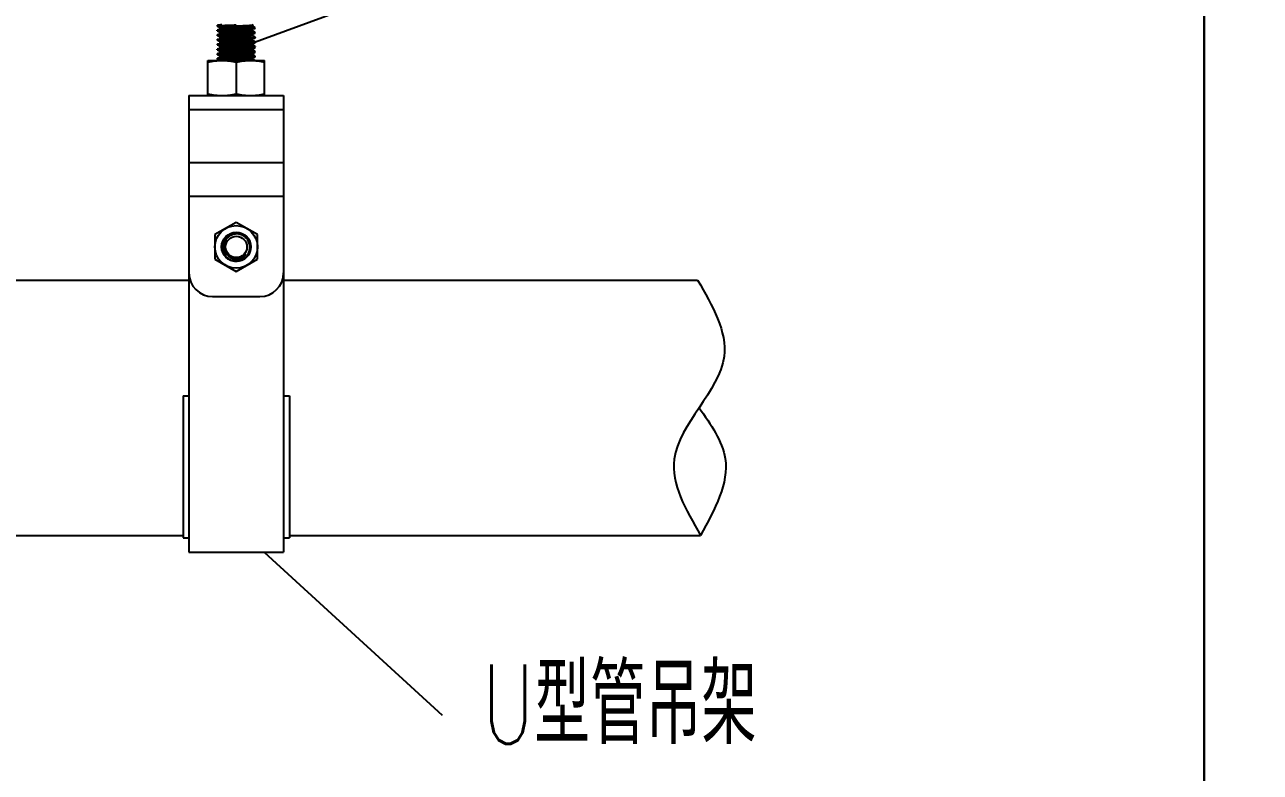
# Model space of a CAD drawing. Extents: x 27938 to 1042331, y -235042 to 1535213.
# Drawn here: x 714688 to 720910, y 762809 to 766572 of the extents above; entities that cross this region are included whole.
import ezdxf

# ---------------------------------------------------------------- set-up
doc = ezdxf.new("R2010")
doc.units = 0
doc.header["$LTSCALE"] = 1000
doc.header["$MEASUREMENT"] = 0
doc.layers.add('W_DIM', color=4, linetype='Continuous')
doc.styles.get("Standard").update_dxf_attribs({"font": 'gbenor.shx', "bigfont": 'gbcbig.shx'})
doc.styles.add('wwp100', font='txt.shx', dxfattribs={"width": 0.7, "height": 400, "bigfont": 'hztxt.shx'})
doc.dimstyles.get("Standard").update_dxf_attribs({"dimtxt": 0.18, "dimasz": 0.18, "dimexe": 0.18, "dimexo": 0.0625, "dimgap": 0.09, "dimtad": 0, "dimtih": 1, "dimtoh": 1, "dimdec": 4, "dimzin": 0, "dimdsep": 46, "dimtxsty": 'Standard', "dimcen": 0.09, "dimadec": 0, "dimazin": 0, "dimtfac": 1, "dimtdec": 4, "dimtofl": 0, "dimtmove": 0, "dimatfit": 3, "dimfxl": 1, "dimtolj": 1, "dimtzin": 0, "dimarcsym": 0})

msp = doc.modelspace()

# ---------------------------------------------------------------- linework, layer by layer
at = {"linetype": 'Continuous'}
for p, q in [((715658.4, 766568.9), (715658.1, 766568.7)), ((715658.1, 766565.7), (715658.1, 766568.7)), ((715658.4, 766565.4), (715658.1, 766565.7)), ((715658.4, 766545.1), (715658.1, 766544.9)), ((715658.1, 766541.9), (715658.1, 766544.9)), ((715658.4, 766541.6), (715658.1, 766541.9)), ((715658.4, 766521.3), (715658.1, 766521.1)), ((715658.1, 766518.1), (715658.1, 766521.1)), ((715658.4, 766565.4), (715671.3, 766558)), ((715658.4, 766541.6), (715671.3, 766534.1)), ((715671, 766558.3), (715671, 766552.3)), ((715671, 766534.4), (715671, 766528.5)), ((715834.4, 766539.7), (715833.7, 766539.6)), ((715835.5, 766569.9), (715840.5, 766572.8)), ((715848.4, 766557), (715835.5, 766564.5)), ((715848.4, 766533.2), (715835.5, 766540.7)), ((715835.8, 766564.2), (715835.8, 766570.2)), ((715835.8, 766540.4), (715835.8, 766546.4)), ((715835.8, 766516.6), (715835.8, 766522.5)), ((715848.4, 766557), (715848.6, 766556.8)), ((715848.4, 766553.5), (715848.6, 766553.8)), ((715848.4, 766533.2), (715848.6, 766533)), ((715848.4, 766529.7), (715848.6, 766530)), ((715848.6, 766553.8), (715848.6, 766556.8)), ((715848.6, 766530), (715848.6, 766533)), ((715658.4, 766517.8), (715658.1, 766518.1)), ((715658.4, 766497.5), (715658.1, 766497.2)), ((715658.1, 766494.3), (715658.1, 766497.2)), ((715658.4, 766494), (715658.1, 766494.3)), ((715658.4, 766473.7), (715658.1, 766473.4)), ((715658.1, 766470.5), (715658.1, 766473.4)), ((715658.4, 766470.2), (715658.1, 766470.5)), ((715658.4, 766517.8), (715671.3, 766510.3)), ((715658.4, 766494), (715671.3, 766486.5)), ((715658.4, 766470.2), (715671.3, 766462.7)), ((715671, 766510.6), (715671, 766504.7)), ((715671, 766486.8), (715671, 766480.9)), ((715671, 766463), (715671, 766457.1)), ((715834.7, 766516), (715833.7, 766515.8)), ((715848.4, 766509.4), (715835.5, 766516.9)), ((715848.4, 766485.6), (715835.5, 766493.1)), ((715835.5, 766474.6), (715848.4, 766482.1)), ((715848.4, 766461.8), (715835.5, 766469.3)), ((715835.5, 766450.8), (715848.4, 766458.3)), ((715835.8, 766492.8), (715835.8, 766498.7)), ((715835.8, 766469), (715835.8, 766474.9)), ((715848.4, 766509.4), (715848.6, 766509.1)), ((715848.4, 766505.9), (715848.6, 766506.2)), ((715848.4, 766485.6), (715848.6, 766485.3)), ((715848.4, 766482.1), (715848.6, 766482.4)), ((715848.4, 766461.8), (715848.6, 766461.5)), ((715848.4, 766458.3), (715848.6, 766458.5)), ((715848.6, 766506.2), (715848.6, 766509.1)), ((715848.6, 766482.4), (715848.6, 766485.3)), ((715848.6, 766458.5), (715848.6, 766461.5)), ((715658.4, 766449.9), (715658.1, 766449.6)), ((715658.1, 766446.6), (715658.1, 766449.6)), ((715658.4, 766446.4), (715658.1, 766446.6)), ((715658.4, 766426.1), (715658.1, 766425.8)), ((715658.1, 766422.8), (715658.1, 766425.8)), ((715658.4, 766422.6), (715658.1, 766422.8)), ((715658.4, 766402.2), (715658.1, 766402)), ((715658.1, 766399), (715658.1, 766402)), ((715658.3, 766398.8), (715658.1, 766399)), ((715658.4, 766398.8), (715658.3, 766398.8)), ((715658.4, 766446.4), (715671.3, 766438.9)), ((715658.4, 766422.6), (715671.3, 766415.1)), ((715658.4, 766398.8), (715671.3, 766391.3)), ((715671, 766439.2), (715671, 766433.2)), ((715671, 766415.4), (715671, 766409.4)), ((715848.4, 766438), (715835.5, 766445.5)), ((715835.5, 766427), (715848.4, 766434.5)), ((715848.4, 766414.2), (715835.5, 766421.6)), ((715835.5, 766403.2), (715848.4, 766410.7)), ((715846.2, 766391.6), (715835.5, 766397.8)), ((715835.8, 766445.1), (715835.8, 766451.1)), ((715835.8, 766421.3), (715835.8, 766427.3)), ((715835.8, 766397.5), (715835.8, 766403.5)), ((715848.4, 766438), (715848.6, 766437.7)), ((715848.4, 766434.5), (715848.6, 766434.7)), ((715848.4, 766414.2), (715848.6, 766413.9)), ((715848.4, 766410.7), (715848.6, 766410.9)), ((715848.6, 766434.7), (715848.6, 766437.7)), ((715848.6, 766410.9), (715848.6, 766413.9)), ((715610.5, 766391.8), (715896.3, 766391.8)), ((715610.5, 766215.6), (715610.5, 766391.8)), ((715753.4, 766383.8), (715753.4, 766223.6)), ((715762.9, 766392), (715758.7, 766391.8)), ((715896.3, 766215.6), (715896.3, 766391.8)), ((715515.3, 766215.6), (715991.5, 766215.6)), ((715515.3, 766215.6), (715515.3, 763917.7)), ((715991.5, 766215.6), (715991.5, 763917.7)), ((715515.3, 766145.9), (715991.5, 766145.9)), ((715515.3, 765878), (715991.5, 765878)), ((715515.3, 765709.6), (715991.5, 765709.6)), ((715753.4, 765577.3), (715646.3, 765515.4)), ((715860.5, 765515.4), (715753.4, 765577.3)), ((715646.3, 765515.4), (715646.3, 765391.7)), ((715806.1, 765504.2), (715806, 765504.3)), ((715860.5, 765391.7), (715860.5, 765515.4)), ((715821.8, 765430), (715821.8, 765429.8)), ((715826.4, 765452.2), (715826.4, 765452.2)), ((715826.4, 765452.2), (715826.4, 765452.2)), ((715646.3, 765391.7), (715753.4, 765329.9)), ((715753.4, 765329.9), (715860.5, 765391.7)), ((714562.7, 765286.9), (715515.3, 765286.9)), ((715991.5, 765286.9), (718076.4, 765286.9)), ((715634.3, 765203.6), (715872.5, 765203.6)), ((715485.5, 764703.5), (715515.3, 764703.5)), ((715485.5, 764703.5), (715485.5, 763989.1)), ((715991.5, 764703.5), (716021.3, 764703.5)), ((716021.3, 764703.5), (716021.3, 763989.1)), ((714562.7, 764001), (715485.5, 764001)), ((715485.5, 763989.1), (715515.3, 763989.1)), ((715991.5, 763989.1), (716021.3, 763989.1)), ((716021.3, 764001), (718091.2, 764001)), ((715515.3, 763917.7), (715991.5, 763917.7))]:
    msp.add_line(p, q, dxfattribs=at)
for points in [[(705488.5, 773941.1), (720626.9, 773941.1), (720626.9, 759085.7), (705488.5, 759085.7)], [(720626.9, 773941.1), (739627.5, 773941.1), (739623.2, 759085.7), (720626.9, 759085.7)]]:
    msp.add_lwpolyline(points, close=True)
for radius in [107.1, 73.7, 53.6]:
    msp.add_circle((715753.4, 765453.6), radius, dxfattribs=at)
for centre, radius, start, end in [((715703.5, 766158.8), 410.2, 93.82546, 94.80608), ((715703.5, 766136), 409.2, 93.83131, 94.80786), ((715703.9, 766106.9), 414.5, 93.80005, 94.80434), ((715802.4, 766974.7), 421.3, 273.76869, 274.79342), ((715802.5, 766949), 419.4, 273.77976, 274.79411), ((715829.8, 766582), 19, 281.49756, 282.79132), ((715691.4, 766235.3), 261.7, 94.67947, 95.24215), ((715702.5, 766077.1), 396.6, 93.91067, 94.81357), ((715697.8, 766158.7), 338.6, 94.49214, 94.69374), ((715802.5, 766902.2), 420.2, 273.77571, 274.79329), ((715802.5, 766925), 419.2, 273.78138, 274.79382), ((715804.1, 766857.5), 399.2, 273.90218, 274.80507), ((715701.6, 766016.9), 385.3, 93.97069, 94.82913), ((715703, 766046.8), 403.1, 93.86928, 94.81105), ((715703.5, 766017.1), 409, 93.83244, 94.80797), ((715802.4, 766855.7), 421.4, 273.76813, 274.79336), ((715802.5, 766830), 419.4, 273.77959, 274.79411), ((715753.4, 765453.6), 71.4, 289.25158, 285.86236), ((715748.8, 765459.9), 72.4, 37.57462, 37.80402), ((715753.4, 765453.6), 73, 358.9347, 43.9347), ((715753.6, 765453.8), 72.8, 43.52983, 43.8601), ((715749.2, 765460.2), 71.9, 23.78684, 37.58004), ((715753.5, 765453.7), 72.9, 42.26195, 43.52956), ((715753.6, 765453.8), 60.4, 225.59611, 226.24462), ((715753.6, 765453.8), 60.4, 226.24456, 228.00022), ((715751.9, 765455.1), 60.6, 228.6612, 231.11392), ((715753.5, 765453.7), 60.3, 227.99953, 230.78432), ((715751.9, 765455), 60.4, 231.11449, 231.91317), ((715751.8, 765455), 60.4, 231.91326, 232.23953), ((715751.7, 765454.9), 60.2, 232.2392, 233.54055), ((715753.3, 765453.5), 60, 230.78467, 232.80593), ((715751.6, 765454.7), 60.1, 233.54074, 234.43196), ((715751.5, 765454.6), 59.9, 234.43195, 235.30083), ((715753.2, 765453.3), 59.7, 232.80687, 233.4634), ((715751.4, 765454.4), 59.7, 235.30084, 236.12399), ((715753.1, 765453.1), 59.6, 233.46339, 234.12153), ((715753.4, 765453.6), 60.1, 234.12167, 323.46019), ((715748.1, 765447.9), 61.5, 313.91184, 316.67382), ((715748.5, 765447.5), 60.9, 316.66061, 330.82466), ((715753.2, 765453.7), 60.3, 312.09178, 313.87745), ((715753.2, 765453.8), 60.4, 313.87721, 315.04424), ((715753.2, 765453.8), 60.4, 315.04373, 319.24978), ((715753.4, 765453.6), 60.1, 319.2512, 320.83328), ((715753.5, 765453.5), 60, 320.83379, 321.09928), ((715753.5, 765453.5), 59.9, 321.09926, 321.48549), ((715753.6, 765453.4), 59.8, 321.48536, 322.27715), ((715753.8, 765453.3), 59.6, 322.2769, 323.45974), ((715754.6, 765455.3), 71.9, 312.10865, 339.21381), ((715754.2, 765455.5), 72.3, 339.27916, 339.71057), ((715753.5, 765455.7), 73, 339.76267, 355.68101), ((715753.5, 765453.6), 73, 356.87963, 358.47887), ((715753.7, 765455.7), 72.9, 355.70631, 356.90192), ((715753.6, 765453.6), 72.8, 358.47928, 358.88404), ((715753.7, 765455.7), 72.8, 356.90209, 357.24282), ((715751.5, 765452.7), 71.1, 287.55077, 290.96708), ((715634.3, 765322.6), 119.1, 180, 270), ((715872.5, 765322.6), 119.1, 270, 0)]:
    msp.add_arc(centre, radius, start, end, dxfattribs=at)
for points, knots in [([(715658.1, 766565.7), (715658.1, 766566.1), (715660.3, 766566.4), (715661.4, 766566.7), (715662.5, 766566.9)], [0, 0, 0, 0, 0.27238, 1, 1, 1, 1]), ([(715658.1, 766541.9), (715658.1, 766542.3), (715660.4, 766542.6), (715661.5, 766542.9), (715662.7, 766543.1)], [0, 0, 0, 0, 0.271848, 1, 1, 1, 1]), ([(715665.6, 766570.2), (715664.7, 766570.1), (715662.3, 766569.7), (715659.7, 766569.7), (715658.4, 766568.9)], [0, 0, 0, 0, 0.375527, 1, 1, 1, 1]), ([(715675.8, 766547.2), (715671.8, 766546.9), (715666.1, 766546.1), (715659.9, 766546), (715658.4, 766545.1)], [0, 0, 0, 0, 0.690101, 1, 1, 1, 1]), ([(715676.1, 766523.4), (715672, 766523.1), (715666.3, 766522.3), (715660, 766522.2), (715658.4, 766521.3)], [0, 0, 0, 0, 0.690433, 1, 1, 1, 1]), ([(715680.1, 766571.3), (715678.7, 766571.2), (715673.8, 766570.9), (715669, 766570.5), (715665.6, 766570.2)], [0, 0, 0, 0, 0.294617, 1, 1, 1, 1]), ([(715673, 766559.1), (715672.5, 766559), (715671.9, 766558.9), (715671, 766558.5), (715671, 766558.3)], [0, 0, 0, 0, 0.704888, 1, 1, 1, 1]), ([(715673.1, 766535.3), (715672.5, 766535.2), (715671.9, 766535), (715671, 766534.7), (715671, 766534.4)], [0, 0, 0, 0, 0.705209, 1, 1, 1, 1]), ([(715672, 766552.9), (715671.9, 766552.9), (715671.6, 766552.8), (715671.4, 766552.7), (715671.3, 766552.6)], [0, 0, 0, 0, 0.569178, 1, 1, 1, 1]), ([(715672.3, 766529.2), (715672.1, 766529.1), (715671.7, 766529), (715671.4, 766528.9), (715671.3, 766528.8)], [0, 0, 0, 0, 0.582256, 1, 1, 1, 1]), ([(715833.6, 766563.4), (715823.7, 766561.3), (715795.8, 766560.7), (715750.9, 766557.9), (715710, 766556.5), (715684, 766554.4), (715674.9, 766553.8), (715672, 766552.9)], [0, 0, 0, 0, 0.186906, 0.5149, 0.834439, 0.943372, 1, 1, 1, 1]), ([(715833.7, 766539.6), (715824, 766537.5), (715796.3, 766536.9), (715751.7, 766534.1), (715710.9, 766532.7), (715684.6, 766530.7), (715675.4, 766530), (715672.3, 766529.2)], [0, 0, 0, 0, 0.184419, 0.509926, 0.829804, 0.940533, 1, 1, 1, 1]), ([(715834.1, 766569.4), (715824.8, 766567.3), (715788.6, 766566.6), (715741.4, 766563.8), (715697.2, 766561.2), (715679.3, 766560.4), (715673, 766559.1)], [0, 0, 0, 0, 0.176504, 0.667042, 0.88168, 1, 1, 1, 1]), ([(715834.4, 766545.7), (715825.4, 766543.4), (715798.5, 766543.2), (715754.8, 766540.4), (715710.3, 766538), (715682.7, 766537.3), (715673.1, 766535.3)], [0, 0, 0, 0, 0.172112, 0.49211, 0.816561, 1, 1, 1, 1]), ([(715834.7, 766521.9), (715831.7, 766521.1), (715822.5, 766520.4), (715796.4, 766518.4), (715755.5, 766516.9), (715710.8, 766514.1), (715682.9, 766513.5), (715673.1, 766511.5)], [0, 0, 0, 0, 0.057877, 0.167606, 0.487311, 0.814214, 1, 1, 1, 1]), ([(715753.4, 766550.8), (715745.9, 766550.5), (715720, 766549.5), (715694.2, 766548.5), (715675.8, 766547.2)], [0, 0, 0, 0, 0.289182, 1, 1, 1, 1]), ([(715676.1, 766544.3), (715681.2, 766544.6), (715706.9, 766546), (715732.7, 766547), (715753.4, 766547.8)], [0, 0, 0, 0, 0.196967, 1, 1, 1, 1]), ([(715753.4, 766527), (715746, 766526.7), (715720.2, 766525.7), (715694.4, 766524.7), (715676.1, 766523.4)], [0, 0, 0, 0, 0.288643, 1, 1, 1, 1]), ([(715676.2, 766568.1), (715677.7, 766568.2), (715684.6, 766568.6), (715691.5, 766569), (715696.9, 766569.3)], [0, 0, 0, 0, 0.219992, 1, 1, 1, 1]), ([(715676.4, 766520.5), (715681.5, 766520.8), (715707.1, 766522.2), (715732.8, 766523.2), (715753.4, 766524)], [0, 0, 0, 0, 0.197595, 1, 1, 1, 1]), ([(715696.9, 766569.3), (715701.2, 766569.5), (715720, 766570.3), (715738.8, 766571.1), (715753.4, 766571.7)], [0, 0, 0, 0, 0.227178, 1, 1, 1, 1]), ([(715830.1, 766554.4), (715825, 766554), (715799.5, 766552.6), (715773.9, 766551.6), (715753.4, 766550.8)], [0, 0, 0, 0, 0.198238, 1, 1, 1, 1]), ([(715753.4, 766547.8), (715760.8, 766548.1), (715786.4, 766549.2), (715812, 766550.2), (715830.2, 766551.4)], [0, 0, 0, 0, 0.287875, 1, 1, 1, 1]), ([(715830.2, 766530.6), (715825.1, 766530.2), (715799.5, 766528.8), (715773.9, 766527.8), (715753.4, 766527)], [0, 0, 0, 0, 0.198015, 1, 1, 1, 1]), ([(715753.4, 766524), (715760.8, 766524.3), (715786.4, 766525.4), (715812, 766526.4), (715830.2, 766527.6)], [0, 0, 0, 0, 0.287899, 1, 1, 1, 1]), ([(715830.2, 766551.4), (715834.4, 766551.7), (715840.3, 766552.5), (715846.8, 766552.6), (715848.4, 766553.5)], [0, 0, 0, 0, 0.690891, 1, 1, 1, 1]), ([(715830.2, 766527.6), (715834.4, 766527.9), (715840.3, 766528.7), (715846.8, 766528.8), (715848.4, 766529.7)], [0, 0, 0, 0, 0.690866, 1, 1, 1, 1]), ([(715835.5, 766569.9), (715835.3, 766569.8), (715834.8, 766569.6), (715834.3, 766569.5), (715834.1, 766569.4)], [0, 0, 0, 0, 0.401788, 1, 1, 1, 1]), ([(715835.7, 766564.2), (715835.7, 766564), (715835, 766563.7), (715834.5, 766563.5), (715834.1, 766563.4)], [0, 0, 0, 0, 0.301708, 1, 1, 1, 1]), ([(715835.5, 766546.1), (715835.3, 766546), (715835, 766545.8), (715834.6, 766545.7), (715834.4, 766545.7)], [0, 0, 0, 0, 0.412535, 1, 1, 1, 1]), ([(715835.7, 766540.4), (715835.7, 766540.2), (715835.2, 766539.9), (715834.7, 766539.8), (715834.4, 766539.7)], [0, 0, 0, 0, 0.309908, 1, 1, 1, 1]), ([(715835.5, 766522.2), (715835.4, 766522.2), (715835.1, 766522.1), (715834.8, 766522), (715834.7, 766521.9)], [0, 0, 0, 0, 0.424841, 1, 1, 1, 1]), ([(715848.6, 766556.8), (715848.6, 766556.3), (715846.2, 766556), (715844.9, 766555.7), (715843.7, 766555.5)], [0, 0, 0, 0, 0.270407, 1, 1, 1, 1]), ([(715848.6, 766533), (715848.6, 766532.5), (715846.2, 766532.2), (715844.9, 766531.9), (715843.7, 766531.7)], [0, 0, 0, 0, 0.270549, 1, 1, 1, 1]), ([(715658.1, 766518.1), (715658.1, 766518.5), (715660.5, 766518.8), (715661.6, 766519.1), (715662.8, 766519.3)], [0, 0, 0, 0, 0.2714, 1, 1, 1, 1]), ([(715658.1, 766494.3), (715658.2, 766495.1), (715663, 766495), (715665.2, 766495.7), (715667.5, 766496)], [0, 0, 0, 0, 0.263671, 1, 1, 1, 1]), ([(715658.1, 766470.5), (715658.1, 766470.6), (715659.7, 766471.5), (715661, 766471.4), (715662.4, 766471.6)], [0, 0, 0, 0, 0.087797, 1, 1, 1, 1]), ([(715676.4, 766499.6), (715672.2, 766499.3), (715666.4, 766498.5), (715660, 766498.4), (715658.4, 766497.5)], [0, 0, 0, 0, 0.690711, 1, 1, 1, 1]), ([(715667.5, 766475.1), (715666.3, 766475), (715663.3, 766474.6), (715660, 766474.6), (715658.4, 766473.7)], [0, 0, 0, 0, 0.380478, 1, 1, 1, 1]), ([(715753.4, 766479.4), (715744.6, 766479), (715715.9, 766477.8), (715687.3, 766476.9), (715667.5, 766475.1)], [0, 0, 0, 0, 0.307364, 1, 1, 1, 1]), ([(715673.1, 766511.5), (715672.6, 766511.4), (715672, 766511.2), (715671, 766510.9), (715671, 766510.6)], [0, 0, 0, 0, 0.705913, 1, 1, 1, 1]), ([(715673.2, 766487.7), (715672.6, 766487.6), (715672, 766487.4), (715671, 766487.1), (715671, 766486.8)], [0, 0, 0, 0, 0.706519, 1, 1, 1, 1]), ([(715673.3, 766463.9), (715672.7, 766463.8), (715672.1, 766463.6), (715671, 766463.3), (715671, 766463)], [0, 0, 0, 0, 0.708127, 1, 1, 1, 1]), ([(715671.2, 766496.3), (715676.3, 766496.7), (715703.7, 766498.3), (715731.1, 766499.3), (715753.4, 766500.2)], [0, 0, 0, 0, 0.18466, 1, 1, 1, 1]), ([(715672.6, 766505.4), (715672.3, 766505.4), (715671.9, 766505.2), (715671.5, 766505.1), (715671.3, 766505)], [0, 0, 0, 0, 0.593653, 1, 1, 1, 1]), ([(715672.8, 766481.7), (715672.5, 766481.6), (715672, 766481.5), (715671.5, 766481.3), (715671.3, 766481.2)], [0, 0, 0, 0, 0.599327, 1, 1, 1, 1]), ([(715672.5, 766457.8), (715672.3, 766457.7), (715671.9, 766457.6), (715671.4, 766457.4), (715671.3, 766457.4)], [0, 0, 0, 0, 0.591838, 1, 1, 1, 1]), ([(715826.8, 766467.2), (715815, 766466), (715786.7, 766464.5), (715743.3, 766462.8), (715703.8, 766460.1), (715680.4, 766459.7), (715672.5, 766457.8)], [0, 0, 0, 0, 0.229241, 0.549849, 0.842936, 1, 1, 1, 1]), ([(715833.7, 766515.8), (715824.1, 766513.7), (715796.8, 766513.1), (715752.4, 766510.6), (715708.6, 766507.9), (715681.7, 766507.6), (715672.6, 766505.4)], [0, 0, 0, 0, 0.18225, 0.50532, 0.825389, 1, 1, 1, 1]), ([(715826, 766490.9), (715814.2, 766489.8), (715786.1, 766488.3), (715743.1, 766486.5), (715703.9, 766484), (715680.7, 766483.4), (715672.8, 766481.7)], [0, 0, 0, 0, 0.231234, 0.549995, 0.841234, 1, 1, 1, 1]), ([(715826, 766496.9), (715814.4, 766495.7), (715786.6, 766494.3), (715743.9, 766492.5), (715704.7, 766490.1), (715681.4, 766489.3), (715673.2, 766487.7)], [0, 0, 0, 0, 0.229049, 0.545233, 0.836568, 1, 1, 1, 1]), ([(715826.8, 766473.1), (715815.3, 766472), (715787.6, 766470.5), (715744.8, 766468.7), (715705.3, 766466.4), (715681.6, 766465.5), (715673.3, 766463.9)], [0, 0, 0, 0, 0.225271, 0.541123, 0.834355, 1, 1, 1, 1]), ([(715675.4, 766472.8), (715680.5, 766473.1), (715706.5, 766474.6), (715732.5, 766475.6), (715753.4, 766476.4)], [0, 0, 0, 0, 0.195382, 1, 1, 1, 1]), ([(715753.4, 766503.2), (715746, 766502.9), (715720.3, 766501.9), (715694.7, 766500.9), (715676.4, 766499.6)], [0, 0, 0, 0, 0.288182, 1, 1, 1, 1]), ([(715830.2, 766506.7), (715825.1, 766506.4), (715799.5, 766505), (715773.9, 766504), (715753.4, 766503.2)], [0, 0, 0, 0, 0.197982, 1, 1, 1, 1]), ([(715753.4, 766500.2), (715760.8, 766500.5), (715786.3, 766501.5), (715811.9, 766502.5), (715830.1, 766503.8)], [0, 0, 0, 0, 0.287815, 1, 1, 1, 1]), ([(715830.1, 766482.9), (715825.1, 766482.6), (715799.5, 766481.2), (715773.9, 766480.2), (715753.4, 766479.4)], [0, 0, 0, 0, 0.198096, 1, 1, 1, 1]), ([(715753.4, 766476.4), (715760.9, 766476.7), (715786.9, 766477.8), (715812.9, 766478.8), (715831.3, 766480)], [0, 0, 0, 0, 0.289675, 1, 1, 1, 1]), ([(715831.3, 766459.2), (715826.2, 766458.8), (715800.3, 766457.4), (715774.3, 766456.4), (715753.4, 766455.6)], [0, 0, 0, 0, 0.195558, 1, 1, 1, 1]), ([(715834.9, 766498.2), (715834.5, 766498), (715831.5, 766497.4), (715828.5, 766497.1), (715826, 766496.9)], [0, 0, 0, 0, 0.152403, 1, 1, 1, 1]), ([(715835.7, 766492.8), (715835.8, 766491.9), (715830.7, 766491.9), (715828.4, 766491.2), (715826, 766490.9)], [0, 0, 0, 0, 0.264973, 1, 1, 1, 1]), ([(715835.5, 766474.6), (715835.2, 766474.4), (715832.3, 766473.6), (715829.4, 766473.4), (715826.8, 766473.1)], [0, 0, 0, 0, 0.123943, 1, 1, 1, 1]), ([(715835.7, 766469), (715835.8, 766468.1), (715831.1, 766468.1), (715829, 766467.4), (715826.8, 766467.2)], [0, 0, 0, 0, 0.265614, 1, 1, 1, 1]), ([(715830, 766456.1), (715834.3, 766456.4), (715840.3, 766457.3), (715846.8, 766457.3), (715848.4, 766458.3)], [0, 0, 0, 0, 0.691019, 1, 1, 1, 1]), ([(715830.1, 766503.8), (715834.4, 766504.1), (715840.3, 766504.9), (715846.8, 766505), (715848.4, 766505.9)], [0, 0, 0, 0, 0.690907, 1, 1, 1, 1]), ([(715831.3, 766480), (715835.2, 766480.3), (715840.8, 766481.1), (715846.9, 766481.2), (715848.4, 766482.1)], [0, 0, 0, 0, 0.689778, 1, 1, 1, 1]), ([(715835.7, 766516.6), (715835.7, 766516.5), (715835.3, 766516.2), (715834.9, 766516), (715834.7, 766516)], [0, 0, 0, 0, 0.32015, 1, 1, 1, 1]), ([(715835.5, 766498.4), (715835.4, 766498.4), (715835.2, 766498.3), (715835, 766498.2), (715834.9, 766498.2)], [0, 0, 0, 0, 0.438999, 1, 1, 1, 1]), ([(715848.6, 766509.1), (715848.6, 766508.7), (715846.2, 766508.4), (715844.9, 766508.1), (715843.7, 766507.9)], [0, 0, 0, 0, 0.270562, 1, 1, 1, 1]), ([(715848.6, 766485.3), (715848.6, 766484.9), (715846.2, 766484.6), (715844.9, 766484.3), (715843.7, 766484.1)], [0, 0, 0, 0, 0.27051, 1, 1, 1, 1]), ([(715848.6, 766461.5), (715848.6, 766461.1), (715846.4, 766460.8), (715845.3, 766460.5), (715844.2, 766460.4)], [0, 0, 0, 0, 0.272165, 1, 1, 1, 1]), ([(715658.1, 766446.6), (715658.1, 766447.1), (715660.3, 766447.4), (715661.4, 766447.6), (715662.5, 766447.8)], [0, 0, 0, 0, 0.272398, 1, 1, 1, 1]), ([(715658.1, 766422.8), (715658.1, 766423.3), (715660.4, 766423.5), (715661.5, 766423.8), (715662.7, 766424)], [0, 0, 0, 0, 0.271865, 1, 1, 1, 1]), ([(715658.1, 766399), (715658.1, 766399.4), (715659.9, 766399.7), (715660.9, 766399.9), (715661.8, 766400.1)], [0, 0, 0, 0, 0.276774, 1, 1, 1, 1]), ([(715675.4, 766451.9), (715671.5, 766451.7), (715665.9, 766450.9), (715659.9, 766450.8), (715658.4, 766449.9)], [0, 0, 0, 0, 0.689705, 1, 1, 1, 1]), ([(715675.8, 766428.1), (715671.8, 766427.9), (715666.1, 766427.1), (715659.9, 766427), (715658.4, 766426.1)], [0, 0, 0, 0, 0.690089, 1, 1, 1, 1]), ([(715676.1, 766404.4), (715672, 766404.1), (715666.2, 766403.3), (715660, 766403.2), (715658.4, 766402.2)], [0, 0, 0, 0, 0.690423, 1, 1, 1, 1]), ([(715673.7, 766440.2), (715673, 766440), (715672.3, 766439.9), (715671, 766439.5), (715671, 766439.2)], [0, 0, 0, 0, 0.712882, 1, 1, 1, 1]), ([(715674.1, 766416.4), (715673.3, 766416.3), (715672.5, 766416.1), (715671, 766415.7), (715671, 766415.4)], [0, 0, 0, 0, 0.716853, 1, 1, 1, 1]), ([(715672.4, 766433.9), (715672.1, 766433.9), (715671.8, 766433.8), (715671.4, 766433.6), (715671.3, 766433.5)], [0, 0, 0, 0, 0.58487, 1, 1, 1, 1]), ([(715672.2, 766410.1), (715672, 766410), (715671.7, 766409.9), (715671.4, 766409.8), (715671.3, 766409.7)], [0, 0, 0, 0, 0.578532, 1, 1, 1, 1]), ([(715828.2, 766419.7), (715816.6, 766418.4), (715788.1, 766417), (715744, 766415.2), (715703.9, 766412.4), (715680, 766412.2), (715672.2, 766410.1)], [0, 0, 0, 0, 0.224472, 0.548168, 0.84513, 1, 1, 1, 1]), ([(715827.5, 766443.4), (715815.8, 766442.2), (715787.4, 766440.8), (715743.6, 766439), (715703.8, 766436.2), (715680.2, 766435.9), (715672.4, 766433.9)], [0, 0, 0, 0, 0.226976, 0.549217, 0.844212, 1, 1, 1, 1]), ([(715827.5, 766449.4), (715816.3, 766448.2), (715788.9, 766446.8), (715746.3, 766444.9), (715706.3, 766442.7), (715682.3, 766441.7), (715673.7, 766440.2)], [0, 0, 0, 0, 0.220169, 0.534105, 0.829282, 1, 1, 1, 1]), ([(715828.2, 766425.7), (715817.2, 766424.4), (715790.1, 766423.1), (715747.7, 766421.2), (715707.4, 766419), (715683, 766417.9), (715674.1, 766416.4)], [0, 0, 0, 0, 0.215068, 0.527073, 0.824187, 1, 1, 1, 1]), ([(715828.9, 766401.9), (715818.2, 766400.7), (715791.4, 766399.3), (715749.2, 766397.4), (715708.6, 766395.2), (715683.8, 766394.1), (715674.6, 766392.7)], [0, 0, 0, 0, 0.209983, 0.520062, 0.819106, 1, 1, 1, 1]), ([(715674.9, 766401.3), (715680, 766401.7), (715706.1, 766403.1), (715732.3, 766404.1), (715753.4, 766405)], [0, 0, 0, 0, 0.194182, 1, 1, 1, 1]), ([(715753.4, 766455.6), (715745.9, 766455.3), (715719.9, 766454.2), (715693.9, 766453.2), (715675.4, 766451.9)], [0, 0, 0, 0, 0.289807, 1, 1, 1, 1]), ([(715675.8, 766449), (715680.9, 766449.3), (715706.7, 766450.8), (715732.6, 766451.8), (715753.4, 766452.6)], [0, 0, 0, 0, 0.196205, 1, 1, 1, 1]), ([(715753.4, 766431.8), (715745.9, 766431.5), (715720, 766430.4), (715694.2, 766429.4), (715675.8, 766428.1)], [0, 0, 0, 0, 0.289201, 1, 1, 1, 1]), ([(715676.1, 766425.2), (715681.2, 766425.5), (715706.9, 766427), (715732.7, 766428), (715753.4, 766428.8)], [0, 0, 0, 0, 0.196944, 1, 1, 1, 1]), ([(715753.4, 766407.9), (715746, 766407.6), (715720.2, 766406.6), (715694.4, 766405.6), (715676.1, 766404.4)], [0, 0, 0, 0, 0.28866, 1, 1, 1, 1]), ([(715753.4, 766452.6), (715760.7, 766452.9), (715786.3, 766453.9), (715811.9, 766454.9), (715830, 766456.1)], [0, 0, 0, 0, 0.2877, 1, 1, 1, 1]), ([(715830, 766435.3), (715825, 766435), (715799.4, 766433.5), (715773.9, 766432.6), (715753.4, 766431.8)], [0, 0, 0, 0, 0.198249, 1, 1, 1, 1]), ([(715753.4, 766428.8), (715760.8, 766429.1), (715786.4, 766430.1), (715812, 766431.1), (715830.2, 766432.3)], [0, 0, 0, 0, 0.287873, 1, 1, 1, 1]), ([(715830.2, 766411.5), (715825.1, 766411.2), (715799.5, 766409.7), (715773.9, 766408.8), (715753.4, 766407.9)], [0, 0, 0, 0, 0.198019, 1, 1, 1, 1]), ([(715753.4, 766405), (715760.8, 766405.3), (715786.4, 766406.3), (715812, 766407.3), (715830.2, 766408.5)], [0, 0, 0, 0, 0.2879, 1, 1, 1, 1]), ([(715828.9, 766396), (715825.2, 766395.5), (715803.3, 766393.8), (715781.3, 766392.9), (715762.9, 766392)], [0, 0, 0, 0, 0.167768, 1, 1, 1, 1]), ([(715835.5, 766450.8), (715835.2, 766450.6), (715832.6, 766449.9), (715829.9, 766449.6), (715827.5, 766449.4)], [0, 0, 0, 0, 0.126191, 1, 1, 1, 1]), ([(715835.7, 766445.1), (715835.8, 766444.4), (715831.5, 766444.3), (715829.6, 766443.7), (715827.5, 766443.4)], [0, 0, 0, 0, 0.266397, 1, 1, 1, 1]), ([(715835.5, 766427), (715835.2, 766426.8), (715832.8, 766426.1), (715830.4, 766425.9), (715828.2, 766425.7)], [0, 0, 0, 0, 0.128615, 1, 1, 1, 1]), ([(715835.7, 766421.3), (715835.8, 766420.6), (715831.9, 766420.5), (715830.1, 766419.9), (715828.2, 766419.7)], [0, 0, 0, 0, 0.267341, 1, 1, 1, 1]), ([(715835.5, 766403.2), (715835.2, 766403), (715833.1, 766402.4), (715830.8, 766402.1), (715828.9, 766401.9)], [0, 0, 0, 0, 0.131217, 1, 1, 1, 1]), ([(715835.7, 766397.5), (715835.8, 766396.9), (715832.3, 766396.7), (715830.6, 766396.2), (715828.9, 766396)], [0, 0, 0, 0, 0.268465, 1, 1, 1, 1]), ([(715830.2, 766432.3), (715834.4, 766432.6), (715840.3, 766433.4), (715846.8, 766433.5), (715848.4, 766434.5)], [0, 0, 0, 0, 0.690906, 1, 1, 1, 1]), ([(715830.2, 766408.5), (715834.4, 766408.8), (715840.3, 766409.6), (715846.8, 766409.7), (715848.4, 766410.7)], [0, 0, 0, 0, 0.690878, 1, 1, 1, 1]), ([(715848.6, 766437.7), (715848.6, 766437.2), (715846.2, 766437), (715844.9, 766436.6), (715843.7, 766436.5)], [0, 0, 0, 0, 0.270399, 1, 1, 1, 1]), ([(715848.6, 766413.9), (715848.6, 766413.4), (715846.2, 766413.2), (715844.9, 766412.8), (715843.7, 766412.7)], [0, 0, 0, 0, 0.270547, 1, 1, 1, 1]), ([(715610.5, 766383.8), (715622.3, 766386.2), (715646, 766390.3), (715670, 766391.8), (715682, 766391.8)], [0, 0, 0, 0, 0.500766, 1, 1, 1, 1]), ([(715674.6, 766392.7), (715673.8, 766392.6), (715672.7, 766392.3), (715671.5, 766392.1), (715671.2, 766391.8)], [0, 0, 0, 0, 0.648621, 1, 1, 1, 1]), ([(715682, 766391.8), (715693.9, 766391.8), (715717.9, 766390.3), (715741.6, 766386.2), (715753.4, 766383.8)], [0, 0, 0, 0, 0.499234, 1, 1, 1, 1]), ([(715753.4, 766383.8), (715765.1, 766386.2), (715788.8, 766390.3), (715812.8, 766391.8), (715824.8, 766391.8)], [0, 0, 0, 0, 0.500766, 1, 1, 1, 1]), ([(715824.8, 766391.8), (715836.8, 766391.8), (715860.8, 766390.3), (715884.5, 766386.2), (715896.3, 766383.8)], [0, 0, 0, 0, 0.499234, 1, 1, 1, 1]), ([(715610.5, 766223.6), (715622.3, 766221.2), (715646, 766217.1), (715670, 766215.6), (715682, 766215.6)], [0, 0, 0, 0, 0.500766, 1, 1, 1, 1]), ([(715682, 766215.6), (715693.9, 766215.6), (715717.9, 766217.1), (715741.6, 766221.2), (715753.4, 766223.6)], [0, 0, 0, 0, 0.499234, 1, 1, 1, 1]), ([(715753.4, 766223.6), (715765.1, 766221.2), (715788.8, 766217.1), (715812.8, 766215.6), (715824.8, 766215.6)], [0, 0, 0, 0, 0.500766, 1, 1, 1, 1]), ([(715824.8, 766215.6), (715836.8, 766215.6), (715860.8, 766217.1), (715884.5, 766221.2), (715896.3, 766223.6)], [0, 0, 0, 0, 0.499234, 1, 1, 1, 1]), ([(715708.2, 765498.6), (715702.6, 765492.5), (715693.7, 765478.2), (715689.6, 765453.2), (715695.6, 765428.6), (715705.8, 765415.1), (715711.9, 765409.7)], [0, 0, 0, 0, 0.250059, 0.500072, 0.750044, 1, 1, 1, 1]), ([(715753.4, 765519), (715745, 765518.7), (715728, 765514.9), (715713.9, 765504.7), (715708.2, 765498.6)], [0, 0, 0, 0, 0.500062, 1, 1, 1, 1]), ([(715800, 765501.8), (715793.7, 765507.5), (715778.9, 765516.5), (715761.8, 765519.3), (715753.4, 765519)], [0, 0, 0, 0, 0.500002, 1, 1, 1, 1]), ([(715776.9, 765386.3), (715787.8, 765390.4), (715807.8, 765404.4), (715823.7, 765437.1), (715821.9, 765473.4), (715808.6, 765494), (715800, 765501.8)], [0, 0, 0, 0, 0.250144, 0.500177, 0.750123, 1, 1, 1, 1]), ([(715718.6, 765391.2), (715726.7, 765387.8), (715744.3, 765383.9), (715762.1, 765387.1), (715770.3, 765390.4)], [0, 0, 0, 0, 0.500292, 1, 1, 1, 1]), ([(718083.8, 764644), (718142.8, 764560), (718285.2, 764357.2), (718162.9, 764132.6), (718091.2, 764001)], [597.636888, 597.636888, 597.636888, 597.636888, 845.186192, 1195.273775, 1195.273775, 1195.273775, 1195.273775])]:
    msp.add_open_spline(points, degree=3, knots=knots, dxfattribs=at)
for points in [[(715662.5, 766566.9), (715664.7, 766567.1), (715667, 766567.4), (715669.2, 766567.5)], [(715662.7, 766543.1), (715664.8, 766543.3), (715667, 766543.5), (715669.2, 766543.7)], [(715662.8, 766519.3), (715664.9, 766519.5), (715667, 766519.7), (715669.2, 766519.9)], [(715843.7, 766555.5), (715841.6, 766555.3), (715839.6, 766555.1), (715837.6, 766554.9)], [(715843.7, 766531.7), (715841.7, 766531.5), (715839.6, 766531.3), (715837.6, 766531.1)], [(715662.4, 766471.6), (715664.6, 766471.9), (715666.9, 766472.1), (715669.2, 766472.3)], [(715844.2, 766460.4), (715842, 766460.1), (715839.8, 766459.9), (715837.5, 766459.7)], [(715843.7, 766507.9), (715841.7, 766507.7), (715839.6, 766507.5), (715837.6, 766507.3)], [(715843.7, 766484.1), (715841.6, 766483.9), (715839.6, 766483.7), (715837.6, 766483.5)], [(715661.8, 766400.1), (715664.2, 766400.4), (715666.7, 766400.6), (715669.1, 766400.9)], [(715662.5, 766447.8), (715664.7, 766448.1), (715667, 766448.3), (715669.2, 766448.5)], [(715662.7, 766424), (715664.8, 766424.3), (715667, 766424.5), (715669.2, 766424.7)], [(715843.7, 766436.5), (715841.6, 766436.2), (715839.6, 766436), (715837.6, 766435.9)], [(715843.7, 766412.7), (715841.7, 766412.4), (715839.6, 766412.2), (715837.6, 766412)], [(715770.3, 765390.4), (715777.8, 765393.4), (715784.9, 765397.9), (715790.7, 765403.6)]]:
    msp.add_open_spline(points, degree=3, dxfattribs=at)
msp.add_spline([(718076.4, 765286.9), (718209.4, 764902.6), (717958.2, 764385.3), (718091.2, 764001)], degree=3, dxfattribs=at)

# ---------------------------------------------------------------- texts
at = {"layer": 'W_DIM', "color": 7, "style": 'wwp100', "width": 0.7}
msp.add_text('U型管吊架', height=400, dxfattribs=at).set_placement((716990.8, 762951.3))

# ---------------------------------------------------------------- leaders
for points in [[(715831.3, 766480), (716911.8, 766875.8)], [(715893.4, 763917.7), (716790.1, 763095.7)]]:
    msp.add_leader(points, dimstyle='Standard', override={"dimgap": 20, "dimtad": 0})

doc.saveas('drawing.dxf')
